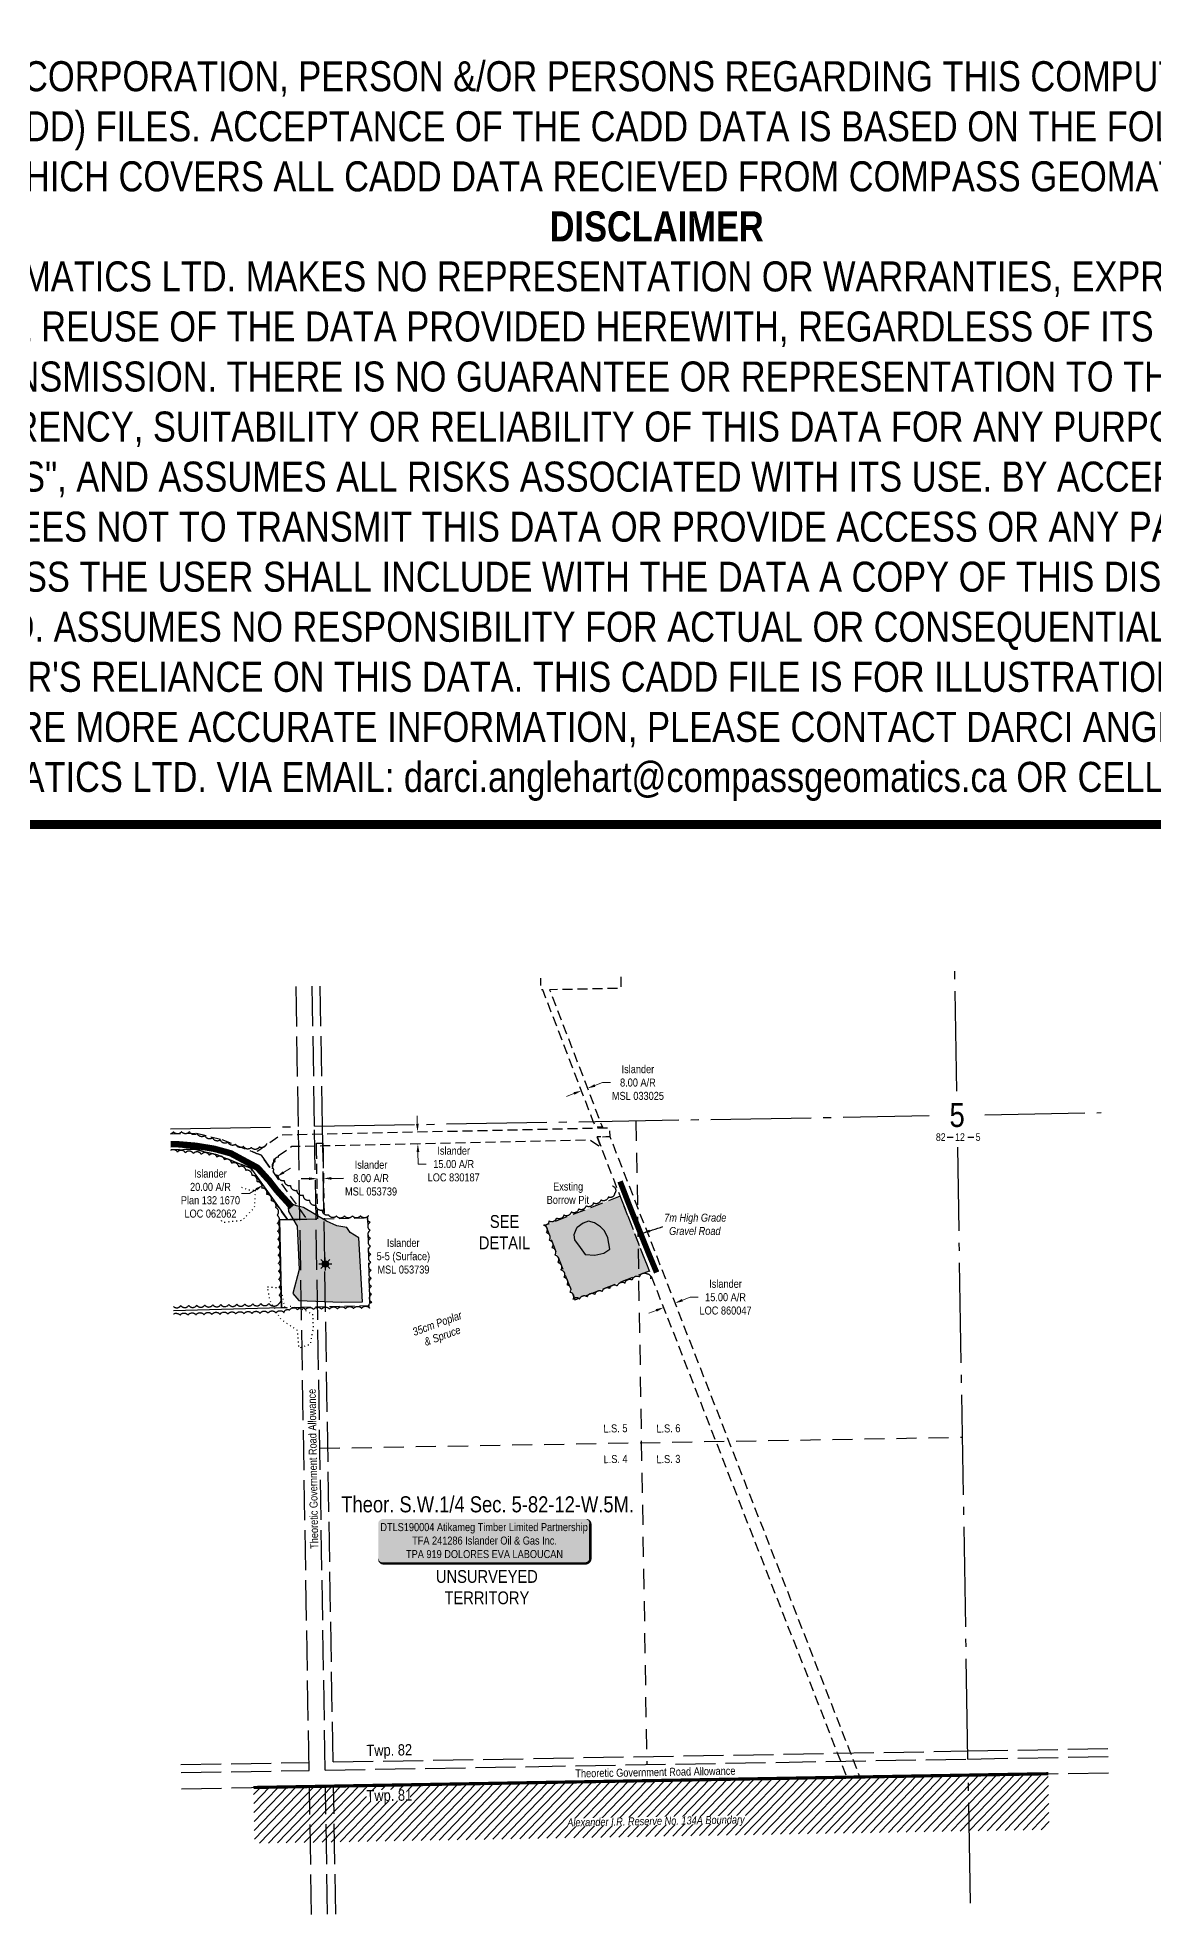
# Model space of a CAD drawing. Extents: x 569264 to 574401, y 6214556 to 6216922.
# Drawn here: x 570993 to 572387, y 6214578 to 6216922 of the extents above; entities that cross this region are included whole.
import ezdxf
from ezdxf.enums import TextEntityAlignment as Align

# ---------------------------------------------------------------- set-up
doc = ezdxf.new("R2010")
doc.units = 0
doc.header["$LTSCALE"] = 5
doc.header["$PDSIZE"] = 0.5
for name, pattern in [('0', [1, 1, 0]), ('CENTERLINEX3', [5, 2.5, -1, 0.5, -1]), ('foc-ACCESSROAD', [3.75, 2.5, -1.25]), ('foc-LSD', [8, 5, -3]), ('foc-QUARTERLINE', [33, 25, -3, 2, -3]), ('foc-TOPO', [1, 0.2, -0.8]), ('foc-UNSURVEYED', [12.5, 10, -2.5]), ('HIDDEN2', [4.7625, 3.175, -1.5875])]:
    doc.linetypes.add(name, pattern=pattern)
doc.layers.get('Defpoints').update_dxf_attribs({"color": 9})
for name, color, linetype in [('10', 1, 'Continuous'), ('9', 3, 'Continuous'), ('AS-ROADS', 254, 'Continuous'), ('C-AR', 13, 'foc-ACCESSROAD'), ('C-RW', 13, 'Continuous'), ('C-SYMBOL', 7, 'Continuous'), ('C-WS', 13, 'foc-ACCESSROAD'), ('C-WS-S', 13, 'Continuous'), ('D-TXT', 6, 'Continuous'), ('DETAIL-T', 7, 'Continuous'), ('L-ROAD-T', 7, 'Continuous'), ('L-SECLBL', 7, 'Continuous'), ('L-SECQ', 8, 'foc-QUARTERLINE'), ('L-SECTION-LSD', 7, 'foc-LSD'), ('L-UNS-T', 3, 'Continuous'), ('L-USEC', 7, 'foc-UNSURVEYED'), ('P-PROPOSED-H', 21, 'Continuous'), ('T-BUSH', 110, '0'), ('T-BUSH-T', 110, 'Continuous'), ('T-EXISTING TFA', 220, 'HIDDEN2'), ('T-LOW-AREA', 48, 'foc-TOPO'), ('T-WATER-H', 133, 'Continuous'), ('T-WATER-T', 170, 'Continuous')]:
    doc.layers.add(name, color=color, linetype=linetype)
doc.layers.add('AS-IR BOUNDARY', color=7, linetype='CENTERLINEX3', lineweight=25, true_color=0x636363)
doc.layers.add('AS-IR BOUNDARY-H', color=7, linetype='Continuous', lineweight=25, true_color=0x9c9c9c)
for name, color, linetype, lineweight in [('AS-IR BOUNDARY-T', 7, 'Continuous', 25), ('C-AR-T', 13, 'Continuous', 9), ('C-WS-T', 13, 'Continuous', 9), ('T-TEXT', 48, 'Continuous', 18)]:
    doc.layers.add(name, color=color, linetype=linetype, lineweight=lineweight)
doc.layers.add('DISCLAIMER', color=7, linetype='Continuous', plot=False)
doc.styles.add('100L', font='ARIALN.TTF', dxfattribs={"height": 11})
doc.styles.add('175L', font='ARIALN.TTF', dxfattribs={"height": 20})
doc.styles.add('80', font='ARIALN.TTF', dxfattribs={"height": 10})
doc.styles.add('80CG', font='ARIALN.TTF', dxfattribs={"height": 10})
doc.styles.add('80L', font='ARIALN.TTF', dxfattribs={"height": 10})
doc.styles.add('80LS', font='ARIALNI.TTF', dxfattribs={"height": 10})
doc.styles.add('SIMPLEX', font='ARIALN.TTF')
doc.dimstyles.new('Compass 5 000', dxfattribs={"dimscale": 5, "dimtxt": 9, "dimasz": 2, "dimexe": 0.2, "dimexo": 0.0625, "dimgap": 0.5, "dimtad": 0, "dimtih": 1, "dimtoh": 1, "dimzin": 0, "dimdsep": 46, "dimtxsty": '80CG', "dimcen": 0.1, "dimse1": 1, "dimse2": 1, "dimclrd": 256, "dimclrt": 256, "dimaunit": 1, "dimadec": 4, "dimazin": 0, "dimtfac": 0.06, "dimtofl": 0, "dimtmove": 0, "dimatfit": 1, "dimfxl": 0.2, "dimtolj": 1, "dimtzin": 0, "dimlwd": -1, "dimarcsym": 0})

# ---------------------------------------------------------------- blocks, each defined once
blk = doc.blocks.new('L-SECLBL')
at = {"layer": '9', "color": 7}
for p, q in [((-5.1, -27.8), (-12.3, -27.8)), ((20.7, -27.8), (13.5, -27.8))]:
    blk.add_line(p, q, dxfattribs=at)
at = {"layer": '10', "color": 2, "style": 'SIMPLEX'}
blk.add_attdef('SEC', text='', height=30, dxfattribs=at).set_placement((0, 0), align=Align.MIDDLE)
at = {"layer": '10', "color": 5, "style": '80L'}
blk.add_attdef('TWP', text='', height=9.5, dxfattribs=at).set_placement((-14.4, -27.4), align=Align.MIDDLE_RIGHT)
blk.add_attdef('RGE', text='', height=9.5, dxfattribs=at).set_placement((3.6, -27.4), align=Align.MIDDLE_CENTER)
blk.add_attdef('MER', text='', height=9.5, dxfattribs=at).set_placement((23.2, -27.4), align=Align.MIDDLE_LEFT)
blk = doc.blocks.new('*D542')
at = {"layer": 'C-AR-T', "transparency": 16777216}
for p, q in [((571765.8, 6215332.2), (571756.5, 6215328.6)), ((571798.4, 6215344.9), (571808, 6215348.7)), ((571808, 6215348.7), (571818, 6215348.7))]:
    blk.add_line(p, q, dxfattribs=at)
for points in [[(571765.2, 6215333.8), (571766.4, 6215330.7), (571775.1, 6215335.9)], [(571797.8, 6215346.5), (571799, 6215343.4), (571789.1, 6215341.3)]]:
    blk.add_solid(points, dxfattribs=at)
at = {"layer": 'Defpoints', "color": 0, "transparency": 16777216}
for p in [(571783.7, 6215355.2), (571769.7, 6215349.8), (571789.1, 6215341.3)]:
    blk.add_point(p, dxfattribs=at)
at = {"layer": 'C-AR-T', "transparency": 16777216, "insert": (571852.3, 6215348.7), "char_height": 10, "attachment_point": 5, "style": '80CG'}
blk.add_mtext('\\A1;Islander\\P15.00 A/R\\PLOC 860047', dxfattribs=at)
blk = doc.blocks.new('*D543')
at = {"layer": 'C-AR-T', "transparency": 16777216}
for p, q in [((571467.5, 6215565.2), (571467.3, 6215575.2)), ((571468.3, 6215530.2), (571468.6, 6215515)), ((571468.6, 6215515), (571478.6, 6215515))]:
    blk.add_line(p, q, dxfattribs=at)
for points in [[(571469.2, 6215565.3), (571465.9, 6215565.2), (571467.8, 6215555.2)], [(571470, 6215530.3), (571466.6, 6215530.2), (571468.1, 6215540.2)]]:
    blk.add_solid(points, dxfattribs=at)
at = {"layer": 'Defpoints', "color": 0, "transparency": 16777216}
for p in [(571470.8, 6215555.3), (571468.1, 6215540.2), (571471.1, 6215540.3)]:
    blk.add_point(p, dxfattribs=at)
at = {"layer": 'C-AR-T', "transparency": 16777216, "insert": (571512.9, 6215515), "char_height": 10, "attachment_point": 5, "style": '80CG'}
blk.add_mtext('\\A1;Islander\\P15.00 A/R\\PLOC 830187', dxfattribs=at)
blk = doc.blocks.new('GAS')
h = blk.add_hatch(color=255)
h.dxf.hatch_style = 1
edge = h.paths.add_edge_path()
edge.add_arc((0, 0), 0.9, 0, 360)
for p, q in [((-0.81, 0), (-1.62, 0)), ((-0.57, 0.57), (-1.14, 1.14)), ((0, 0.81), (0, 1.62)), ((0.57, 0.57), (1.14, 1.14)), ((1.62, 0), (0.81, 0)), ((-0.57, -0.57), (-1.14, -1.14)), ((0, -0.81), (0, -1.62)), ((1.14, -1.14), (0.57, -0.57))]:
    blk.add_line(p, q)
blk.add_circle((0, 0), 0.8)
blk = doc.blocks.new('*D544')
at = {"layer": 'C-WS-S', "transparency": 16777216}
for p, q in [((571332.3, 6215496.7), (571322.3, 6215496.5)), ((571360.3, 6215497.2), (571375.4, 6215497.4))]:
    blk.add_line(p, q, dxfattribs=at)
for points in [[(571332.2, 6215498.4), (571332.3, 6215495), (571342.3, 6215496.9)], [(571360.2, 6215498.8), (571360.3, 6215495.5), (571350.3, 6215497)]]:
    blk.add_solid(points, dxfattribs=at)
at = {"layer": 'Defpoints', "color": 0, "transparency": 16777216}
for p in [(571350.3, 6215497), (571342.5, 6215482.5), (571350.5, 6215482.7)]:
    blk.add_point(p, dxfattribs=at)
at = {"layer": 'C-WS-S', "transparency": 16777216, "insert": (571409.7, 6215497.4), "char_height": 10, "attachment_point": 5, "style": '80CG'}
blk.add_mtext('\\A1;Islander\\P8.00 A/R\\PMSL 053739', dxfattribs=at)
blk = doc.blocks.new('*U551')
h = blk.add_hatch(color=255)
edge = h.paths.add_edge_path()
edge.add_line((-126.5, -28.5), (126.5, -28.5))
edge.add_arc((126.5, -22.5), 6, 270, 360)
edge.add_line((132.5, -22.5), (132.5, 21))
edge.add_arc((126.5, 21), 6, 0, 90)
edge.add_line((126.5, 27), (-126.5, 27))
edge.add_arc((-126.5, 21), 6, 90, 180)
edge.add_line((-132.5, 21), (-132.5, -22.5))
edge.add_arc((-126.5, -22.5), 6, 180, 270)
at = {"color": 44, "flags": 128}
blk.add_lwpolyline([(-126.5, -28.5, 3, 3, 0), (126.5, -28.5, 3, 3, 0.414214), (132.5, -22.5, 3, 3, 0), (132.5, 21, 3, 0, 0.414214), (126.5, 27, 0, 0, 0), (-126.5, 27, 0, 0, 0.414214), (-132.5, 21, 0, 0, 0), (-132.5, -22.5, 0, 3, 0.414214)], format="xyseb", close=True, dxfattribs=at)
at = {"color": 44, "style": '80'}
blk.add_attdef('ENTER_TEXT_001', (-36, -5), '', height=10, dxfattribs=at)
blk = doc.blocks.new('*D559')
at = {"layer": 'C-AR-T', "transparency": 16777216}
for p, q in [((571689.2, 6215613.2), (571698.6, 6215616.8)), ((571698.6, 6215616.8), (571708.6, 6215616.8)), ((571663.1, 6215603.1), (571653.8, 6215599.6))]:
    blk.add_line(p, q, dxfattribs=at)
for points in [[(571688.6, 6215614.7), (571689.8, 6215611.6), (571679.9, 6215609.6)], [(571662.5, 6215604.7), (571663.7, 6215601.6), (571672.4, 6215606.7)]]:
    blk.add_solid(points, dxfattribs=at)
at = {"layer": 'Defpoints', "color": 0, "transparency": 16777216}
for p in [(571672.6, 6215606.3), (571679.9, 6215609.6), (571680.1, 6215609.2)]:
    blk.add_point(p, dxfattribs=at)
at = {"layer": 'C-AR-T', "transparency": 16777216, "insert": (571742.9, 6215616.8), "char_height": 10, "attachment_point": 5, "style": '80CG'}
blk.add_mtext('\\A1;Islander\\P8.00 A/R\\PMSL 033025', dxfattribs=at)
blk = doc.blocks.new('*D560')
at = {"layer": 'C-AR-T', "transparency": 16777216}
for p, q in [((571300.6, 6215504.6), (571309.1, 6215509.9)), ((571257.9, 6215478.1), (571247.9, 6215478.1)), ((571266.4, 6215483.4), (571257.9, 6215478.1))]:
    blk.add_line(p, q, dxfattribs=at)
for points in [[(571299.7, 6215506.1), (571301.5, 6215503.2), (571292.1, 6215499.4)], [(571265.5, 6215484.8), (571267.3, 6215482), (571274.9, 6215488.7)]]:
    blk.add_solid(points, dxfattribs=at)
at = {"layer": 'Defpoints', "color": 0, "transparency": 16777216}
for p in [(571274.9, 6215488.7), (571278.9, 6215482.2), (571296.1, 6215492.9)]:
    blk.add_point(p, dxfattribs=at)
at = {"layer": 'C-AR-T', "transparency": 16777216, "insert": (571209.2, 6215478.1), "char_height": 10, "attachment_point": 5, "style": '80CG', "bg_fill": 3, "box_fill_scale": 1.1, "bg_fill_color": 256, "bg_fill_true_color": 13158600, "bg_fill_transparency": 0}
blk.add_mtext('\\A1;Islander\\P20.00 A/R\\PPlan 132 1670\\PLOC 062062', dxfattribs=at)
blk = doc.blocks.new('Disclaimer_Legal')
at = {"layer": 'DISCLAIMER', "color": 254, "flags": 128}
blk.add_lwpolyline([(-3612.9, -1104.6, 37.5, 37.5, 0), (4096.1, -1104.6, 37.5, 37.5, 0.414214), (4171.1, -1029.6, 37.5, 37.5, 0), (4171.1, 2078.7, 37.5, 0, 0.414214), (4096.1, 2153.7, 0, 0, 0), (-3612.9, 2153.7, 0, 0, 0.414214), (-3687.9, 2078.7, 0, 0, 0), (-3687.9, -1029.6, 0, 37.5, 0.414214)], format="xyseb", close=True, dxfattribs=at)
at = {"layer": 'DISCLAIMER', "color": 254, "insert": (241.6, 533.9), "char_height": 125, "width": 7717.568, "attachment_point": 5, "style": '80'}
blk.add_mtext('NOTICE TO THE CORPORATION, PERSON &/OR PERSONS REGARDING THIS COMPUTER AIDED DESIGN AND DRAFTING (CADD) FILES. ACCEPTANCE OF THE CADD DATA IS BASED ON THE FOLLOWING DISCLAIMER WHICH COVERS ALL CADD DATA RECIEVED FROM COMPASS GEOMATICS LTD.\\P{\\fArial Narrow|b1|i0|c0|p34;DISCLAIMER}\\PCOMPASS GEOMATICS LTD. MAKES NO REPRESENTATION OR WARRANTIES, EXPRESS OR IMPLIED, WITH RESPECT TO THE REUSE OF THE DATA PROVIDED HEREWITH, REGARDLESS OF ITS FORMAT OR THE MEANS OF ITS TRANSMISSION. THERE IS NO GUARANTEE OR REPRESENTATION TO THE USER AS TO THE ACCURACY, CURRENCY, SUITABILITY OR RELIABILITY OF THIS DATA FOR ANY PURPOSE. THE USER ACCEPTS THE DATA "AS IS", AND ASSUMES ALL RISKS ASSOCIATED WITH ITS USE. BY ACCEPTANCE OF THIS DATA, THE USER AGREES NOT TO TRANSMIT THIS DATA OR PROVIDE ACCESS OR ANY PART OF IT TO ANOTHER PARTY UNLESS THE USER SHALL INCLUDE WITH THE DATA A COPY OF THIS DISCLAIMER. COMPASS GEOMATICS LTD. ASSUMES NO RESPONSIBILITY FOR ACTUAL OR CONSEQUENTIAL DAMAGE AS A RESULT OF ANY USER\'S RELIANCE ON THIS DATA. THIS CADD FILE IS FOR ILLUSTRATION PURPOSES ONLY.\\PIF YOU REQUIRE MORE ACCURATE INFORMATION, PLEASE CONTACT DARCI ANGLEHART AT COMPASS GEOMATICS LTD. VIA EMAIL: darci.anglehart@compassgeomatics.ca OR CELL: 506-961-7292', dxfattribs=at)

msp = doc.modelspace()

# ---------------------------------------------------------------- hatches: boundary and pattern name
at = {"layer": 'AS-IR BOUNDARY-H'}
h = msp.add_hatch(dxfattribs=at)
h.set_pattern_fill('ANSI31', color=256, scale=2.498893, angle=0.992928)
h.set_pattern_definition([(45.99293, (552363.3865, 6213684.524), (-5.7065508, 5.5121134), [])])
h.paths.add_polyline_path([(571262.94, 6214736.329), (572255.244, 6214753.526), (572256.415, 6214683.743), (571264.1, 6214666.548)])
at = {"layer": 'AS-ROADS'}
h = msp.add_hatch(color=256, dxfattribs=at)
h.dxf.hatch_style = 1
h.paths.add_polyline_path([(571319.518, 6215344.424), (571372.432, 6215342.723), (571398.947, 6215343.035), (571394.585, 6215422.798), (571383.438, 6215429.365), (571379.354, 6215435.788), (571367.139, 6215438.045), (571354.068, 6215443.631), (571325.3, 6215460.657), (571316.744, 6215463.056), (571305.915, 6215466.973), (571306.815, 6215455.898), (571317.526, 6215437.665), (571320.15, 6215383.214), (571312.18, 6215353.214)])
at = {"layer": 'P-PROPOSED-H'}
h = msp.add_hatch(color=256, dxfattribs=at)
h.dxf.hatch_style = 1
h.paths.add_polyline_path([(571720.853, 6215474.934), (571627.727, 6215438.556), (571664.087, 6215345.378), (571757.176, 6215381.818)])
at = {"layer": 'T-WATER-H'}
h = msp.add_hatch(color=256, dxfattribs=at)
h.dxf.hatch_style = 1
h.paths.add_polyline_path([(571666.148, 6215435.054), (571662.834, 6215426.591), (571663.885, 6215420.185), (571670.755, 6215411.003), (571676.883, 6215402.132), (571689.057, 6215401.188), (571700.318, 6215403.894), (571707.709, 6215408.605), (571705.541, 6215422.93), (571701.093, 6215431.616), (571696.229, 6215436.734), (571688.897, 6215441.765), (571681.178, 6215443.789), (571674.64, 6215441.051), (571667.093, 6215435.642)])

# ---------------------------------------------------------------- linework, layer by layer
at = {"layer": 'AS-ROADS', "flags": 128}
for points, const_width in [([(571159.555, 6215539.708), (571167.022, 6215539.893), (571190.661, 6215537.894), (571213.843, 6215534.145), (571234.61, 6215528.425), (571267.957, 6215510.414), (571282.553, 6215494.298), (571292.102, 6215481.953), (571310.907, 6215461.331)], 7.996), ([(571766.273, 6215379.614), (571755.941, 6215404.339), (571746.804, 6215427.009), (571731.166, 6215466.062), (571720.637, 6215493.353)], 6.997)]:
    msp.add_lwpolyline(points, dxfattribs=dict(at, const_width=const_width))
msp.add_lwpolyline([(571319.518, 6215344.424), (571372.432, 6215342.723), (571398.947, 6215343.035), (571394.585, 6215422.798), (571383.438, 6215429.365), (571379.354, 6215435.788), (571367.139, 6215438.045), (571354.068, 6215443.631), (571325.3, 6215460.657), (571316.744, 6215463.056), (571305.915, 6215466.973), (571306.815, 6215455.898), (571317.526, 6215437.665), (571320.15, 6215383.214), (571312.18, 6215353.214)], close=True, dxfattribs=at)
at = {"layer": 'C-AR'}
msp.add_lwpolyline([(571159.337, 6215552.802), (571191.615, 6215553.651), (571223.568, 6215545.679), (571265.756, 6215528.841), (571266.886, 6215528.389), (571269.489, 6215527.348), (571272.343, 6215526.208), (571276.128, 6215520.904), (571320.741, 6215458.406), (571329.479, 6215446.164), (571320.948, 6215445.961), (571305.309, 6215445.587), (571259.469, 6215509.803), (571217.418, 6215526.609), (571189.417, 6215533.595), (571159.669, 6215532.812)], dxfattribs=at)
at = {"layer": 'C-AR', "flags": 128}
for points in [[(571691.982, 6215548.944), (571697.322, 6215535.253), (571682.837, 6215544.944), (571349.59, 6215537.64), (571341.588, 6215537.465), (571319.434, 6215536.979), (571310.846, 6215536.792), (571288.325, 6215521.013), (571285.946, 6215507.146), (571276.128, 6215520.903), (571272.343, 6215526.207), (571269.489, 6215527.348), (571266.886, 6215528.388), (571265.756, 6215528.84), (571261.318, 6215530.612), (571268.233, 6215531.346), (571296.978, 6215551.484), (571319.185, 6215551.971), (571349.34, 6215552.632), (571691.381, 6215560.129), (571707.345, 6215560.479), (571707.951, 6215549.299), (571691.982, 6215548.944)], [(572019.968, 6214749.439), (572003.968, 6214749.161), (571992.281, 6214779.124), (571691.982, 6215548.944), (571707.951, 6215549.299), (572008.282, 6214779.402), (572019.968, 6214749.439)]]:
    msp.add_lwpolyline(points, close=True, dxfattribs=at)
at = {"layer": 'C-RW'}
msp.add_lwpolyline([(571159.669, 6215532.812), (571189.417, 6215533.595), (571217.418, 6215526.609), (571259.469, 6215509.803), (571305.309, 6215445.587), (571295.34, 6215445.348), (571297.972, 6215335.333), (571163.01, 6215331.829)], dxfattribs=at)
at = {"layer": 'C-WS', "flags": 128}
msp.add_lwpolyline([(571721.53, 6215748.79), (571721.814, 6215734.499), (571632.656, 6215732.681), (571695.729, 6215568.377), (571696.293, 6215566.915), (571697.436, 6215563.934), (571698.53, 6215561.086), (571690.029, 6215560.896), (571688.924, 6215563.776), (571687.78, 6215566.756), (571687.211, 6215568.23), (571624.15, 6215732.508), (571621.792, 6215732.459), (571621.502, 6215747.057)], dxfattribs=at)
at = {"layer": 'C-WS'}
msp.add_lwpolyline([(571349.846, 6215522.236), (571351.102, 6215446.681), (571405.356, 6215447.977), (571407.988, 6215337.961), (571352.931, 6215336.646), (571322.776, 6215335.925), (571297.972, 6215335.333), (571295.34, 6215445.348), (571305.309, 6215445.587), (571320.948, 6215445.961), (571329.479, 6215446.164), (571343.1, 6215446.49), (571341.844, 6215522.048), (571341.728, 6215529.05), (571341.693, 6215531.147), (571341.527, 6215541.151), (571349.528, 6215541.329), (571349.729, 6215529.239), (571349.846, 6215522.236)], close=True, dxfattribs=at)
at = {"layer": 'L-SECQ'}
for p, q in [((572140.96, 6215606.102), (572138.44, 6215756.014)), ((571339.126, 6215562.216), (572106.754, 6215575.518)), ((572175.995, 6215576.718), (572321.268, 6215579.235)), ((571159.232, 6215559.099), (571319.021, 6215561.868)), ((572154.982, 6214771.9), (572142.136, 6215536.143)), ((572158.011, 6214592.006), (572155.32, 6214751.795))]:
    msp.add_line(p, q, dxfattribs=at)
at = {"layer": 'L-SECTION-LSD', "flags": 128}
for points in [[(571740.483, 6215569.171), (571753.924, 6214764.949)], [(571345.811, 6215159.976), (572148.225, 6215173.878)]]:
    msp.add_lwpolyline(points, dxfattribs=at)
at = {"layer": 'L-USEC'}
for p, q in [((571319.021, 6215561.868), (571316.032, 6215741.763)), ((571339.126, 6215562.202), (571336.137, 6215742.112)), ((571349.178, 6215562.369), (571346.189, 6215742.286)), ((571332.388, 6214757.644), (571319.021, 6215561.868)), ((571352.493, 6214757.992), (571339.126, 6215562.202)), ((571362.378, 6214768.219), (571349.178, 6215562.369)), ((571352.492, 6214757.992), (572154.971, 6214771.9)), ((571362.377, 6214768.219), (572154.797, 6214781.953)), ((572154.797, 6214781.953), (572334.695, 6214785.069)), ((572154.971, 6214771.9), (572334.865, 6214775.017)), ((571172.432, 6214764.927), (571332.2, 6214767.696)), ((571172.6, 6214754.875), (571332.374, 6214757.643)), ((572155.32, 6214751.795), (572335.204, 6214754.912)), ((571172.934, 6214734.769), (571332.722, 6214737.538)), ((571335.383, 6214577.748), (571332.722, 6214737.538)), ((571355.488, 6214578.097), (571352.827, 6214737.873)), ((571365.54, 6214578.271), (571362.88, 6214738.041))]:
    msp.add_line(p, q, dxfattribs=at)
at = {"layer": 'T-BUSH', "flags": 128}
for points in [[(571279.139, 6215540.605, -0.52056705), (571270.213, 6215536.251, -0.52056705), (571260.255, 6215535.678, -0.52056705), (571250.443, 6215537.088, -0.52056705), (571240.819, 6215539.789, -0.52056705), (571231.195, 6215542.49, -0.52056705), (571221.572, 6215545.192, -0.52056705), (571211.948, 6215547.893, -0.52056705), (571202.324, 6215550.594, -0.52056705), (571192.701, 6215553.295, -0.52056705), (571183.028, 6215555.616, -0.52056705), (571173.034, 6215555.444, -0.52056705), (571163.04, 6215555.273, -0.19051755), (571159.338, 6215552.738, -0.19051755)], [(571162.921, 6215337.165, 0.46462871), (571172.186, 6215338.229, 0.52056705), (571182.179, 6215338.472, 0.52056705), (571192.171, 6215338.716, 0.52056705), (571202.164, 6215338.959, 0.52056705), (571212.156, 6215339.202, 0.52056705), (571222.149, 6215339.446, 0.52056705), (571232.142, 6215339.689, 0.52056705), (571242.134, 6215339.932, 0.52056705), (571252.127, 6215340.176, 0.52056705), (571262.12, 6215340.419, 0.52056705), (571272.112, 6215340.663, 0.52056705), (571282.105, 6215340.906, 0.52056705), (571295.172, 6215341.224, 0.52056705), (571294.934, 6215351.217, 0.52056705), (571294.695, 6215361.21, 0.52056705), (571294.456, 6215371.202, 0.52056705), (571294.218, 6215381.195, 0.52056705), (571293.979, 6215391.188, 0.52056705), (571293.741, 6215401.181, 0.52056705), (571293.502, 6215411.173, 0.52056705), (571293.264, 6215421.166, 0.52056705), (571293.025, 6215431.159, 0.52056705), (571292.787, 6215441.151, 0.52056705), (571292.548, 6215451.144, 0.52056705), (571290.793, 6215460.655, 0.52056705), (571285.218, 6215468.951, 0.52056705), (571279.549, 6215477.18, 0.52056705), (571273.401, 6215485.061, 0.52056705), (571267.252, 6215492.942, 0.52056705), (571261.104, 6215500.822, 0.52056705), (571253.626, 6215507.077, 0.52056705), (571244.681, 6215511.539, 0.52056705), (571235.737, 6215516.001, 0.52056705), (571226.792, 6215520.462, 0.52056705), (571217.385, 6215523.78, 0.52056705), (571207.744, 6215526.254, 0.52056705), (571197.794, 6215527.205, 0.52056705), (571187.844, 6215528.156, 0.52056705), (571177.894, 6215529.106, 0.52056705), (571167.943, 6215530.057, 0.40811495), (571159.68, 6215532.158, 0.40811495)], [(571163.077, 6215327.791, -0.38914425), (571171.171, 6215326.206, -0.52056705), (571181.164, 6215326.449, -0.52056705), (571191.156, 6215326.693, -0.52056705), (571201.149, 6215326.936, -0.52056705), (571211.142, 6215327.179, -0.52056705), (571221.134, 6215327.423, -0.52056705), (571231.127, 6215327.666, -0.52056705), (571241.119, 6215327.909, -0.52056705), (571251.112, 6215328.153, -0.52056705), (571261.105, 6215328.396, -0.52056705), (571271.097, 6215328.64, -0.52056705), (571281.09, 6215328.883, -0.52056705), (571291.083, 6215329.126, -0.52056705), (571301.02, 6215329.427, -0.52056705), (571307.948, 6215332.793, -0.52056705), (571317.941, 6215333.02, -0.52056705), (571327.934, 6215333.247, -0.52056705), (571337.927, 6215333.473, -0.52056705), (571347.92, 6215333.7, -0.52056705), (571357.913, 6215333.927, -0.52056705), (571367.906, 6215334.154, -0.52056705), (571377.899, 6215334.381, -0.52056705), (571387.892, 6215334.607, -0.52056705), (571397.885, 6215334.834, -0.52056705), (571407.878, 6215335.061, -0.52056705), (571410.505, 6215342.339, -0.52056705), (571410.296, 6215352.332, -0.52056705), (571410.087, 6215362.326, -0.52056705), (571409.878, 6215372.319, -0.52056705), (571409.668, 6215382.313, -0.52056705), (571409.459, 6215392.306, -0.52056705), (571409.25, 6215402.299, -0.52056705), (571409.041, 6215412.293, -0.52056705), (571408.832, 6215422.286, -0.52056705), (571408.623, 6215432.279, -0.52056705), (571408.413, 6215442.273, -0.52056705), (571406.507, 6215450.515, -0.52056705), (571396.512, 6215450.413, -0.52056705), (571386.517, 6215450.31, -0.52056705), (571376.522, 6215450.208, -0.52056705), (571366.526, 6215450.106, -0.52056705), (571356.974, 6215451.316, -0.52056705), (571349.08, 6215457.448, -0.52056705), (571341.186, 6215463.579, -0.52056705), (571333.292, 6215469.711, -0.52056705), (571325.398, 6215475.843, -0.52056705), (571317.504, 6215481.974, -0.52056705), (571309.61, 6215488.106, -0.52056705), (571301.716, 6215494.238, -0.52056705), (571293.898, 6215500.444, -0.52056705), (571288.389, 6215508.558, -0.52056705), (571289.897, 6215518.363, -0.52056705), (571294.496, 6215524.123)], [(571711.073, 6215487.77, -0.52056705), (571713.878, 6215478.177, -0.52056705), (571705.92, 6215473.84, -0.52056705), (571696.629, 6215470.156, -0.52056705), (571687.337, 6215466.471, -0.52056705), (571678.067, 6215462.733, -0.52056705), (571668.826, 6215458.924, -0.52056705), (571659.584, 6215455.115, -0.52056705), (571650.342, 6215451.308, -0.52056705), (571641.09, 6215447.526, -0.52056705), (571631.837, 6215443.743, -0.52056705), (571624.947, 6215438.935, -0.52056705), (571628.502, 6215429.593, -0.52056705), (571632.057, 6215420.251, -0.52056705), (571635.612, 6215410.909, -0.52056705), (571639.167, 6215401.567, -0.52056705), (571642.88, 6215392.287, -0.52056705), (571646.662, 6215383.035, -0.52056705), (571650.443, 6215373.782, -0.52056705), (571654.225, 6215364.53, -0.52056705), (571658.007, 6215355.277, -0.52056705), (571661.789, 6215346.025, -0.52056705), (571670.188, 6215346.491, -0.52056705), (571679.749, 6215349.406, -0.52056705), (571689.31, 6215352.32, -0.52056705), (571698.586, 6215356.035, -0.52056705), (571707.869, 6215359.733, -0.52056705), (571717.323, 6215362.98, -0.52056705), (571726.754, 6215366.284, -0.52056705), (571735.891, 6215370.337, -0.52056705), (571745.095, 6215374.232, -0.52056705), (571754.356, 6215377.993, -0.52056705), (571758.582, 6215371.724, -0.52056705)]]:
    msp.add_lwpolyline(points, format="xyb", dxfattribs=at)
at = {"layer": 'T-EXISTING TFA', "elevation": 690.724, "flags": 128}
msp.add_lwpolyline([(571720.853, 6215474.934), (571627.727, 6215438.556), (571664.087, 6215345.378), (571757.176, 6215381.818)], close=True, dxfattribs=at)
at = {"layer": 'T-LOW-AREA', "flags": 128}
for points in [[(571265.157, 6215482.036), (571263.908, 6215460.372), (571248.526, 6215444.471), (571224.341, 6215441.852), (571201.609, 6215484.133), (571229.664, 6215493.088), (571255.749, 6215483.126)], [(571308.717, 6215337.618), (571326.395, 6215332.749), (571336.511, 6215327.693), (571337.497, 6215310.879), (571333.652, 6215289.611), (571319.766, 6215285.048), (571318.037, 6215307.138), (571297.497, 6215320.646), (571283.822, 6215343.946), (571280.228, 6215361.813), (571296.442, 6215360.406), (571302.001, 6215334.559)]]:
    msp.add_lwpolyline(points, close=True, dxfattribs=at)
at = {"layer": 'T-WATER-T', "flags": 128}
msp.add_lwpolyline([(571666.148, 6215435.054), (571662.834, 6215426.591), (571663.885, 6215420.185), (571670.755, 6215411.003), (571676.883, 6215402.132), (571689.057, 6215401.188), (571700.318, 6215403.894), (571707.709, 6215408.605), (571705.541, 6215422.93), (571701.093, 6215431.616), (571696.229, 6215436.734), (571688.897, 6215441.765), (571681.178, 6215443.789), (571674.64, 6215441.051), (571667.093, 6215435.642)], close=True, dxfattribs=at)

# ---------------------------------------------------------------- block references
ref = msp.add_blockref('*U551', (571551.066, 6215044.746), dxfattribs=dict(xscale=0.99955715, yscale=0.99955715, zscale=0.99955715))
ref.add_attrib('ENTER_TEXT_001', 'DTLS190004 Atikameg Timber Limited Partnership', (571421.352, 6215056.581), dxfattribs={"color": 44, "height": 9.99557, "style": '80'})
ref.add_attrib('ENTER_TEXT_002', 'TFA 241286 Islander Oil & Gas Inc.', (571461.02, 6215039.744), dxfattribs={"color": 44, "height": 9.99557, "style": '80'})
ref.add_attrib('ENTER_TEXT_003', 'TPA 919 DOLORES EVA LABOUCAN', (571453.404, 6215022.908), dxfattribs={"color": 44, "height": 9.99557, "style": '80'})
at = {"layer": 'C-WS-S', "xscale": 4.99778575, "yscale": 4.99778575, "zscale": 4.99778575}
msp.add_blockref('GAS', (571352.633, 6215390.177), dxfattribs=at)
at = {"layer": 'Defpoints', "color": 3, "xscale": 0.3, "yscale": 0.3, "zscale": 0.3}
msp.add_blockref('Disclaimer_Legal', (571693.866, 6216270.37), dxfattribs=at)
at = {"layer": 'L-SECLBL', "xscale": 0.99955715, "yscale": 0.99955715, "zscale": 0.99955715}
msp.add_blockref('L-SECLBL', (572141.461, 6215576.119), dxfattribs=at).add_auto_attribs({'SEC': '5', 'TWP': '82', 'RGE': '12', 'MER': '5'})

# ---------------------------------------------------------------- texts
at = {"layer": 'C-SYMBOL', "color": 3, "style": '175L'}
msp.add_text('Theor. S.W.1/4 Sec. 5-82-12-W.5M.', height=20, dxfattribs=at).set_placement((571555.273, 6215074.036), align=Align.BOTTOM_CENTER)
at = {"layer": 'C-WS-T', "char_height": 9.99557, "attachment_point": 1, "style": '80L'}
for s, width, insert in [('\\pi10.97018;Exsting\\P\\pi2.9519;Borrow Pit', 57.79759, (571626.062, 6215491.996)), ('\\pi23.23821;Islander\\P\\pi10.30738;5-5 (Surface)\\P\\pi11.35739;MSL 053739', 86.28143, (571406.327, 6215421.608))]:
    msp.add_mtext_dynamic_manual_height_columns(s, width=width, gutter_width=49.978, heights=[0], dxfattribs=dict(at, insert=insert))
at = {"layer": 'DETAIL-T', "color": 3, "insert": (571576.387, 6215429.968), "char_height": 15.9929, "width": 63.60794, "attachment_point": 5, "style": '80CG'}
msp.add_mtext('SEE\\PDETAIL', dxfattribs=at)
at = {"layer": 'L-ROAD-T', "style": '80L'}
for rotation, p in [(90.95224, (571337.22, 6215134.341)), (0.992928, (571764.747, 6214755.557))]:
    msp.add_text('Theoretic Government Road Allowance', height=10, rotation=rotation, dxfattribs=at).set_placement(p, align=Align.MIDDLE_CENTER)
at = {"layer": 'L-UNS-T', "color": 3, "insert": (571554.339, 6214986.486), "char_height": 15.99291, "attachment_point": 5, "style": '80L'}
msp.add_mtext_dynamic_manual_height_columns('UNSURVEYED TERRITORY', width=126.35777, gutter_width=47.479, heights=[0], dxfattribs=at)
at = {"layer": 'T-BUSH-T', "insert": (571460.022, 6215309.526), "char_height": 9.99558, "attachment_point": 1, "rotation": 20, "style": '80LS'}
msp.add_mtext_dynamic_manual_height_columns('\\pi0.36362;35cm Poplar \\P\\pi9.73191;& Spruce', width=65.37802, gutter_width=49.978, heights=[0], dxfattribs=at)
at = {"layer": 'T-TEXT', "insert": (571775.098, 6215453.113), "char_height": 9.99115, "attachment_point": 1, "style": '80LS'}
msp.add_mtext_dynamic_manual_height_columns('\\pi0.63947;7m High Grade \\P\\pi6.75616;Gravel Road', width=77.21441, gutter_width=49.956, heights=[0], dxfattribs=at)

# ---------------------------------------------------------------- dimensions: what is measured, and where the dimension line sits
at = {"layer": 'C-AR-T'}
dim = msp.add_aligned_dim(p1=(571672.601, 6215606.29), p2=(571680.074, 6215609.158), distance=0.464, text='Islander\\P8.00 A/R\\PMSL 033025', dimstyle='Compass 5 000', dxfattribs=at)
dim.commit()
dim.dimension.update_dxf_attribs({"geometry": '*D559', "text_midpoint": (571742.897, 6215616.759)})
for base, p1, p2, angle, text, picture, middle in [((571468.085, 6215540.237), (571470.803, 6215555.294), (571471.131, 6215540.304), 271.2556, 'Islander\\P15.00 A/R\\PLOC 830187', '*D543', (571512.938, 6215515.011)), ((571789.085, 6215341.314), (571769.675, 6215349.777), (571783.656, 6215355.231), 21.310349, 'Islander\\P15.00 A/R\\PLOC 860047', '*D542', (571852.341, 6215348.708))]:
    dim = msp.add_linear_dim(base=base, p1=p1, p2=p2, angle=angle, text=text, dimstyle='Compass 5 000', dxfattribs=at)
    dim.commit()
    dim.dimension.update_dxf_attribs({"geometry": picture, "text_midpoint": middle, "dimtype": 161})
at = {"layer": 'C-WS-S'}
dim = msp.add_linear_dim(base=(571350.265, 6215496.99), p1=(571342.501, 6215482.532), p2=(571350.503, 6215482.665), angle=0.95224, text='Islander\\P8.00 A/R\\PMSL 053739', dimstyle='Compass 5 000', dxfattribs=at)
dim.commit()
dim.dimension.update_dxf_attribs({"geometry": '*D544', "text_midpoint": (571409.743, 6215497.408), "dimtype": 161})

# ---------------------------------------------------------------- leaders
at = {"layer": 'T-TEXT', "path_type": 1}
msp.add_leader([(571748.284, 6215428.478), (571774.224, 6215436.957)], dimstyle='Compass 5 000', override={"dimgap": 0.5, "dimtad": 0}, dxfattribs=at)

# ---------------------------------------------------------------- next in the draw order: texts
at = {"layer": 'AS-IR BOUNDARY-T', "insert": (571654.565, 6214697.594), "char_height": 9.99557, "attachment_point": 1, "rotation": 0.992928, "style": '80L', "bg_fill": 3, "box_fill_scale": 1, "bg_fill_color": 256, "bg_fill_transparency": 0}
msp.add_mtext_dynamic_manual_height_columns('\\pi0.04998;{\\fArial Narrow|b0|i1|c0|p34;Alexander I.R. Reserve No. 134A Boundary}', width=222.30028, gutter_width=44.98, heights=[0], dxfattribs=at)
at = {"layer": 'D-TXT', "color": 3, "char_height": 13.9938, "attachment_point": 1, "rotation": 0.992928, "style": '80L', "bg_fill": 3, "box_fill_scale": 1, "bg_fill_color": 256, "bg_fill_transparency": 0}
for s, width, insert in [('Twp. 82', 56.3156, (571403.792, 6214789.575)), ('Twp. 81', 54.19648, (571403.905, 6214733.058))]:
    msp.add_mtext_dynamic_manual_height_columns(s, width=width, gutter_width=47.479, heights=[0], dxfattribs=dict(at, insert=insert))
at = {"layer": 'L-SECTION-LSD', "attachment_point": 1, "rotation": 0.992573, "style": '100L', "bg_fill": 3, "box_fill_scale": 1.5, "bg_fill_color": 256, "bg_fill_transparency": 0}
for s, width, insert, char_height in [('\\pi1.7578;L.S. 5', 30.38768, (571698.017, 6215189.594), 9.99557), ('L.S. 6', 30.46963, (571765.947, 6215189.594), 9.9956), ('\\pi1.98513;L.S. 4', 30.52637, (571698.017, 6215151.326), 9.99557), ('L.S. 3', 30.36246, (571765.947, 6215151.326), 9.9956)]:
    msp.add_mtext_dynamic_manual_height_columns(s, width=width, gutter_width=54.976, heights=[0], dxfattribs=dict(at, insert=insert, char_height=char_height))

# ---------------------------------------------------------------- next in the draw order: dimensions: what is measured, and where the dimension line sits
at = {"layer": 'C-AR-T'}
dim = msp.add_aligned_dim(p1=(571296.126, 6215492.889), p2=(571278.899, 6215482.187), distance=-7.616, text='Islander\\P20.00 A/R\\PPlan 132 1670\\PLOC 062062', dimstyle='Compass 5 000', override={"dimtfill": 1}, dxfattribs=at)
dim.commit()
dim.dimension.update_dxf_attribs({"geometry": '*D560', "text_midpoint": (571209.167, 6215478.102)})

# ---------------------------------------------------------------- next in the draw order: linework, layer by layer
at = {"layer": 'AS-IR BOUNDARY', "const_width": 3.998, "flags": 128}
msp.add_lwpolyline([(571262.94, 6214736.329), (572255.244, 6214753.526)], dxfattribs=at)
at = {"layer": 'L-USEC'}
msp.add_line((571352.827, 6214737.887), (572155.32, 6214751.795), dxfattribs=at)

doc.saveas('drawing.dxf')
